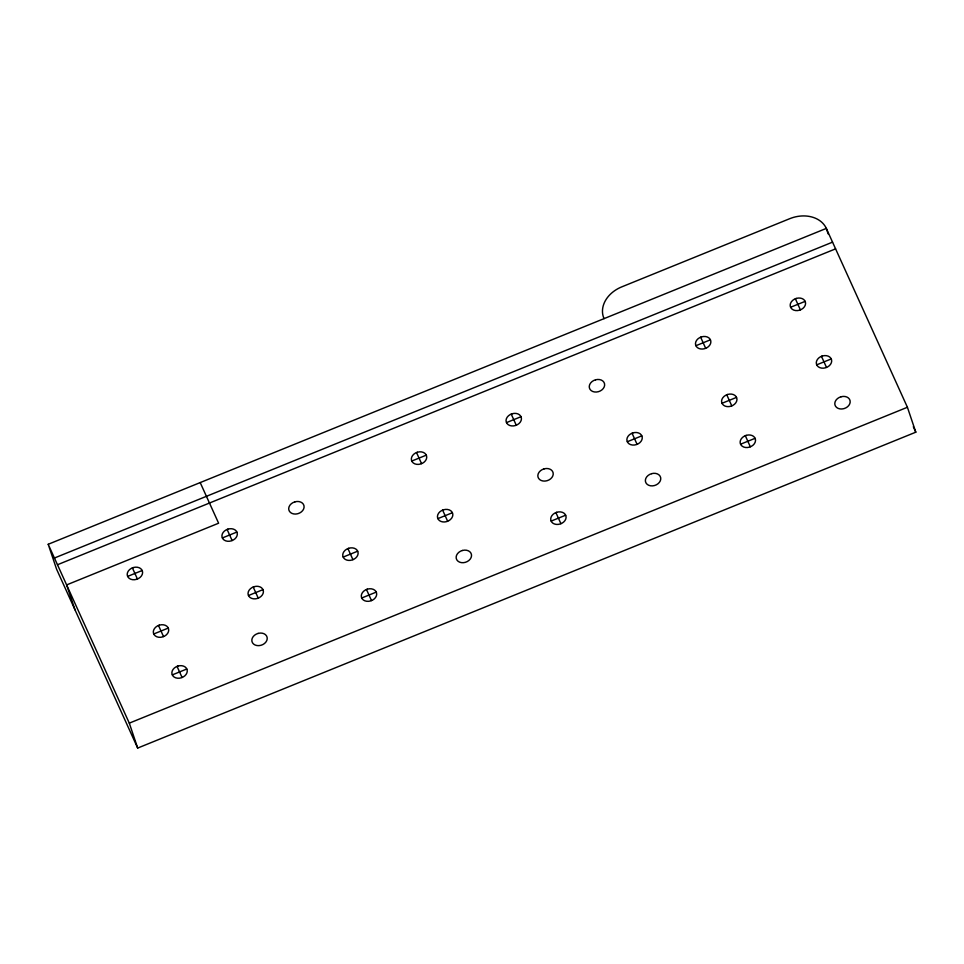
<?xml version="1.0" encoding="UTF-8"?>
<svg xmlns="http://www.w3.org/2000/svg" width="964" height="964" viewBox="0 0 964 964"><rect width="100%" height="100%" fill="white"/><g stroke="black" fill="none" stroke-linecap="round" stroke-linejoin="round"><path stroke-width="1.45" d="M48.2 544.286L826.317 228.408L907.413 407.266L915.8 432.185L137.683 748.064L56.587 569.194L48.2 544.286L129.297 723.145L137.683 748.064M54.43 558.023L832.547 242.145M57.479 564.747L835.595 248.857M127.694 576.388L142.118 570.519M222.407 537.936L236.831 532.08M411.821 461.033L426.257 455.177M506.534 422.594L520.958 416.725M695.96 345.69L710.384 339.834M790.661 307.239L805.097 301.383M153.794 633.963L168.23 628.094M248.507 595.511L262.943 589.655M343.22 557.059L357.644 551.203M437.933 518.608L452.357 512.752M627.347 441.717L641.783 435.861M722.06 403.265L736.484 397.409M816.773 364.814L831.197 358.957M172.351 674.872L186.775 669.016M361.777 597.981L376.201 592.125M551.191 521.078L565.627 515.222M740.617 444.187L755.041 438.331M129.297 723.145L907.413 407.266M913.318 426.715L915.8 432.185M795.372 298.792L800.385 309.83M821.485 356.367L826.485 367.417M700.659 337.243L705.672 348.281M726.772 394.818L731.772 405.856M745.329 435.728L750.329 446.778M632.059 433.27L637.071 444.308M511.245 414.134L516.246 425.184M555.903 512.631L560.915 523.669M416.532 452.586L421.545 463.624M442.645 510.161L447.645 521.199M347.932 548.612L352.932 559.65M366.489 589.522L371.489 600.572M227.118 529.489L232.119 540.527M253.219 587.064L258.232 598.102M200.199 482.578L218.611 523.211L66.624 584.907L74.999 609.826M132.405 567.929L137.406 578.978M158.506 625.503L163.518 636.553M177.063 666.425L182.063 677.463M828.172 233.939L826.317 228.408A29.306 22.738 -18.6 0 0 789.793 218.659L621.756 286.874A29.306 22.738 -18.6 0 0 604.054 318.638M133.201 567.591L131.321 568.386A7.857 6.097 -18.6 0 0 127.393 575.773L128.091 577.207A7.857 6.097 -18.6 0 0 136.611 579.316L138.491 578.521A7.857 6.097 -18.6 0 0 142.419 571.134L141.72 569.7A7.857 6.097 -18.6 0 0 133.201 567.591M227.914 529.14L226.034 529.947A7.857 6.097 -18.6 0 0 222.106 537.322L222.805 538.756A7.857 6.097 -18.6 0 0 231.312 540.864L233.204 540.069A7.857 6.097 -18.6 0 0 237.132 532.694L236.433 531.248A7.857 6.097 -18.6 0 0 227.914 529.14M417.34 452.249L415.448 453.044A7.857 6.097 -18.6 0 0 411.532 460.418L412.218 461.864A7.857 6.097 -18.6 0 0 420.738 463.973L422.63 463.166A7.857 6.097 -18.6 0 0 426.546 455.791L425.847 454.357A7.857 6.097 -18.6 0 0 417.34 452.249M512.053 413.797L510.161 414.592A7.857 6.097 -18.6 0 0 506.233 421.979L506.931 423.413A7.857 6.097 -18.6 0 0 515.451 425.522L517.331 424.726A7.857 6.097 -18.6 0 0 521.259 417.34L520.56 415.906A7.857 6.097 -18.6 0 0 512.053 413.797M701.467 336.906L699.587 337.701A7.857 6.097 -18.6 0 0 695.659 345.076L696.357 346.522A7.857 6.097 -18.6 0 0 704.865 348.619L706.757 347.823A7.857 6.097 -18.6 0 0 710.685 340.449L709.986 339.003A7.857 6.097 -18.6 0 0 701.467 336.906M796.18 298.454L794.288 299.25A7.857 6.097 -18.6 0 0 790.372 306.636L791.058 308.07A7.857 6.097 -18.6 0 0 799.578 310.179L801.47 309.372A7.857 6.097 -18.6 0 0 805.386 301.997L804.699 300.563A7.857 6.097 -18.6 0 0 796.18 298.454M159.313 625.166L157.421 625.961A7.857 6.097 -18.6 0 0 153.505 633.348L154.204 634.782A7.857 6.097 -18.6 0 0 162.711 636.891L164.603 636.095A7.857 6.097 -18.6 0 0 168.519 628.709L167.832 627.275A7.857 6.097 -18.6 0 0 159.313 625.166M254.026 586.715L252.134 587.522A7.857 6.097 -18.6 0 0 248.218 594.896L248.905 596.33A7.857 6.097 -18.6 0 0 257.424 598.439L259.304 597.644A7.857 6.097 -18.6 0 0 263.232 590.269L262.533 588.823A7.857 6.097 -18.6 0 0 254.026 586.715M348.739 548.275L346.847 549.07A7.857 6.097 -18.6 0 0 342.919 556.445L343.618 557.891A7.857 6.097 -18.6 0 0 352.137 559.988L354.017 559.192A7.857 6.097 -18.6 0 0 357.945 551.818L357.246 550.372A7.857 6.097 -18.6 0 0 348.739 548.275M443.44 509.823L441.56 510.619A7.857 6.097 -18.6 0 0 437.632 518.005L438.331 519.439A7.857 6.097 -18.6 0 0 446.85 521.548L448.73 520.741A7.857 6.097 -18.6 0 0 452.658 513.366L451.959 511.932A7.857 6.097 -18.6 0 0 443.44 509.823M632.866 432.92L630.974 433.728A7.857 6.097 -18.6 0 0 627.058 441.102L627.745 442.536A7.857 6.097 -18.6 0 0 636.264 444.645L638.156 443.85A7.857 6.097 -18.6 0 0 642.072 436.475L641.373 435.029A7.857 6.097 -18.6 0 0 632.866 432.92M727.579 394.481L725.687 395.276A7.857 6.097 -18.6 0 0 721.759 402.651L722.458 404.097A7.857 6.097 -18.6 0 0 730.977 406.206L732.857 405.398A7.857 6.097 -18.6 0 0 736.785 398.024L736.086 396.59A7.857 6.097 -18.6 0 0 727.579 394.481M822.28 356.029L820.4 356.825A7.857 6.097 -18.6 0 0 816.472 364.211L817.171 365.645A7.857 6.097 -18.6 0 0 825.69 367.754L827.57 366.947A7.857 6.097 -18.6 0 0 831.498 359.572L830.799 358.138A7.857 6.097 -18.6 0 0 822.28 356.029M177.87 666.088L175.978 666.883A7.857 6.097 -18.6 0 0 172.05 674.258L172.749 675.704A7.857 6.097 -18.6 0 0 181.268 677.812L183.148 677.005A7.857 6.097 -18.6 0 0 187.076 669.631L186.377 668.197A7.857 6.097 -18.6 0 0 177.87 666.088M367.284 589.185L365.404 589.992A7.857 6.097 -18.6 0 0 361.476 597.367L362.175 598.801A7.857 6.097 -18.6 0 0 370.682 600.909L372.574 600.114A7.857 6.097 -18.6 0 0 376.502 592.727L375.803 591.293A7.857 6.097 -18.6 0 0 367.284 589.185M556.71 512.294L554.818 513.089A7.857 6.097 -18.6 0 0 550.902 520.464L551.589 521.91A7.857 6.097 -18.6 0 0 560.108 524.018L561.988 523.211A7.857 6.097 -18.6 0 0 565.916 515.836L565.217 514.402A7.857 6.097 -18.6 0 0 556.71 512.294M746.124 435.391L744.244 436.198A7.857 6.097 -18.6 0 0 740.316 443.573L741.015 445.007A7.857 6.097 -18.6 0 0 749.522 447.115L751.414 446.32A7.857 6.097 -18.6 0 0 755.342 438.933L754.643 437.499A7.857 6.097 -18.6 0 0 746.124 435.391M595.547 379.804L593.631 380.551A7.857 6.097 -18.6 0 0 589.378 387.841L590.004 389.311A7.857 6.097 -18.6 0 0 598.367 391.697L600.271 390.962A7.857 6.097 -18.6 0 0 604.524 383.672L603.898 382.202A7.857 6.097 -18.6 0 0 595.547 379.804M294.996 501.822L293.08 502.569A7.857 6.097 -18.6 0 0 288.826 509.86L289.453 511.318A7.857 6.097 -18.6 0 0 297.804 513.716L299.72 512.969A7.857 6.097 -18.6 0 0 303.973 505.678L303.347 504.208A7.857 6.097 -18.6 0 0 294.996 501.822M544.13 468.853L542.214 469.601A7.857 6.097 -18.6 0 0 537.96 476.891L538.587 478.361A7.857 6.097 -18.6 0 0 546.937 480.747L548.853 480.012A7.857 6.097 -18.6 0 0 553.107 472.722L552.48 471.251A7.857 6.097 -18.6 0 0 544.13 468.853M841.078 396.758L839.174 397.493A7.857 6.097 -18.6 0 0 834.92 404.784L835.547 406.254A7.857 6.097 -18.6 0 0 843.898 408.652L845.814 407.905A7.857 6.097 -18.6 0 0 850.055 400.614L849.441 399.144A7.857 6.097 -18.6 0 0 841.078 396.758M651.664 473.649L649.748 474.396A7.857 6.097 -18.6 0 0 645.494 481.687L646.121 483.157A7.857 6.097 -18.6 0 0 654.472 485.543L656.388 484.796A7.857 6.097 -18.6 0 0 660.641 477.505L660.015 476.047A7.857 6.097 -18.6 0 0 651.664 473.649M462.431 550.468L460.515 551.215A7.857 6.097 -18.6 0 0 456.273 558.505L456.888 559.976A7.857 6.097 -18.6 0 0 465.251 562.361L467.154 561.614A7.857 6.097 -18.6 0 0 471.408 554.324L470.793 552.866A7.857 6.097 -18.6 0 0 462.431 550.468M258.111 633.408L256.207 634.155A7.857 6.097 -18.6 0 0 251.953 641.446L252.58 642.916A7.857 6.097 -18.6 0 0 260.931 645.302L262.847 644.567A7.857 6.097 -18.6 0 0 267.1 637.276L266.474 635.806A7.857 6.097 -18.6 0 0 258.111 633.408"/></g></svg>
